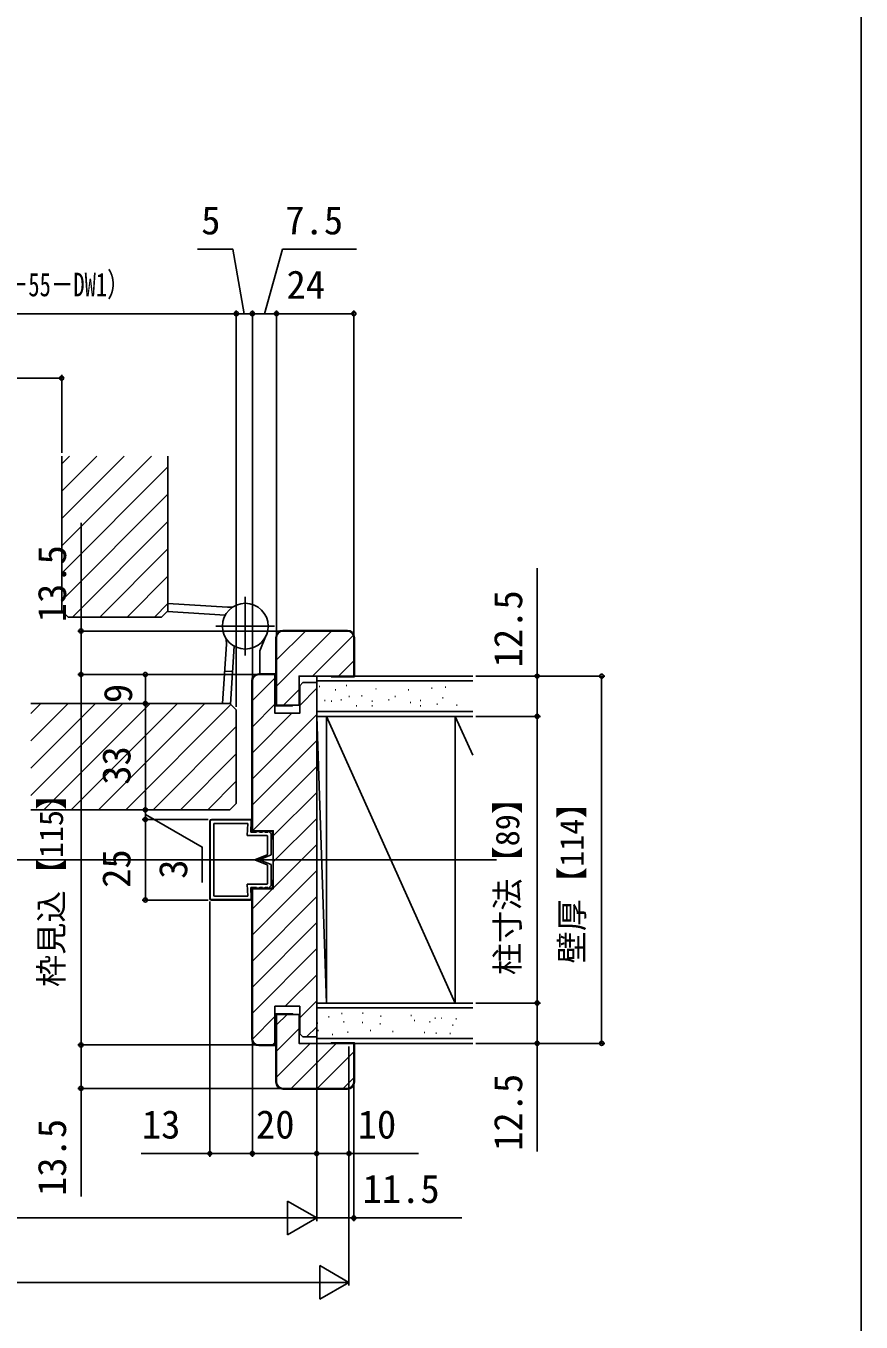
# Model space of a CAD drawing. Units: millimetres, scale not verified. Extents: x -525 to 525, y -783 to 779.
# Drawn here: x 265.7 to 525, y -477.7 to -75.3 of the extents above; entities that cross this region are included whole.
import ezdxf
from ezdxf.enums import TextEntityAlignment as Align

# ---------------------------------------------------------------- set-up
doc = ezdxf.new("R2010")
doc.units = ezdxf.units.MM
doc.header["$LTSCALE"] = 4
for name, color, linetype in [('0-4_YKK_12', 2, 'Continuous'), ('0-5_YKK_13', 4, 'Continuous'), ('0-7_YKK_D', 6, 'Continuous'), ('0-8_YKK_ZWAK', 7, 'Continuous'), ('0-9_YSS_K', 3, 'Continuous'), ('0-A_YSS_KE', 3, 'Continuous')]:
    doc.layers.add(name, color=color, linetype=linetype)
doc.styles.add('ＭＳ ゴシック', font='')
doc.styles.get('ＭＳ ゴシック').set_extended_font_data('MS Gothic')

msp = doc.modelspace()

# ---------------------------------------------------------------- linework, layer by layer
at = {"layer": '0-4_YKK_12'}
for p, q in [((276.799, -208.867), (276.799, -256.867)), ((276.799, -211.282), (279.213, -208.867)), ((276.799, -219.767), (287.698, -208.867)), ((276.799, -228.252), (296.184, -208.867)), ((276.799, -236.738), (304.669, -208.867)), ((309.799, -208.867), (309.799, -256.867)), ((276.799, -245.223), (309.799, -212.223)), ((276.799, -253.708), (309.799, -220.708)), ((280.125, -258.867), (309.799, -229.194)), ((288.61, -258.867), (309.799, -237.679)), ((297.095, -258.867), (309.799, -246.164)), ((333.799, -252.567), (333.799, -270.767)), ((278.799, -258.867), (276.799, -256.867)), ((305.581, -258.867), (309.799, -254.649)), ((307.799, -258.867), (309.799, -256.867)), ((278.799, -258.867), (307.799, -258.867)), ((324.699, -261.667), (342.899, -261.667)), ((267.191, -285.667), (328.999, -285.667)), ((267.191, -288.772), (270.295, -285.667)), ((267.191, -297.257), (278.781, -285.667)), ((267.191, -305.743), (287.266, -285.667)), ((267.191, -314.228), (295.751, -285.667)), ((271.236, -318.667), (304.236, -285.667)), ((279.722, -318.667), (312.722, -285.667)), ((288.207, -318.667), (321.207, -285.667)), ((330.999, -287.667), (328.999, -285.667)), ((296.692, -318.667), (329.345, -286.014)), ((330.999, -316.667), (330.999, -287.667)), ((305.177, -318.667), (330.999, -292.846)), ((313.663, -318.667), (330.999, -301.332)), ((322.148, -318.667), (330.999, -309.817)), ((330.999, -316.667), (328.999, -318.667)), ((267.191, -318.667), (328.999, -318.667)), ((335.299, -321.667), (323.299, -321.667)), ((322.799, -322.167), (322.799, -346.167)), ((335.707, -324.695), (335.798, -322.198)), ((-58.051, -334.167), (411.836, -334.167)), ((335.798, -346.137), (335.707, -343.64)), ((323.299, -346.667), (335.299, -346.667))]:
    msp.add_line(p, q, dxfattribs=at)
for centre, start, end in [((323.299, -322.167), 90, 180), ((335.299, -322.167), 356.55187, 90), ((323.299, -346.167), 180, 270), ((335.299, -346.167), 270, 3.44813)]:
    msp.add_arc(centre, 0.5, start, end, dxfattribs=at)
at = {"layer": '0-5_YKK_13'}
for p, q in [((327.575, -258.251), (309.599, -257.067)), ((328.273, -255.792), (309.799, -254.575)), ((328.242, -255.79), (329.824, -255.784)), ((338.299, -269.271), (340.309, -264.5)), ((327.923, -267.193), (326.706, -285.667)), ((327.921, -267.224), (327.915, -265.642)), ((330.382, -267.891), (329.198, -285.867)), ((338.299, -269.271), (338.299, -276.667)), ((327.37, -275.579), (329.865, -275.744)), ((335.299, -321.817), (323.299, -321.817)), ((322.949, -322.167), (322.949, -346.167)), ((323.999, -345.167), (323.999, -323.167)), ((324.299, -322.867), (334.555, -322.867)), ((334.383, -326.617), (334.555, -322.867)), ((335.499, -325.567), (335.648, -322.189)), ((337.299, -325.567), (335.499, -325.567)), ((338.399, -325.567), (337.399, -325.167)), ((337.399, -325.167), (337.399, -325.567)), ((338.399, -325.567), (339.099, -325.567)), ((340.099, -325.567), (339.099, -325.167)), ((339.099, -325.167), (339.099, -325.567)), ((340.799, -325.567), (340.099, -325.567)), ((340.799, -325.167), (341.799, -326.167)), ((340.799, -325.167), (340.799, -325.567)), ((340.449, -326.617), (334.383, -326.617)), ((340.749, -332.354), (340.749, -326.917)), ((341.799, -332.667), (341.799, -326.167)), ((340.562, -332.632), (336.798, -334.167)), ((341.799, -332.667), (338.122, -334.167)), ((340.562, -335.703), (336.798, -334.167)), ((341.799, -335.667), (338.122, -334.167)), ((340.749, -341.417), (340.749, -335.981)), ((341.799, -342.167), (341.799, -335.667)), ((340.449, -341.717), (334.383, -341.717)), ((334.383, -341.717), (334.555, -345.467)), ((324.299, -345.467), (334.555, -345.467)), ((335.499, -342.767), (335.648, -346.146)), ((337.299, -342.767), (335.499, -342.767)), ((338.399, -342.767), (337.399, -343.167)), ((337.399, -343.167), (337.399, -342.767)), ((338.399, -342.767), (339.099, -342.767)), ((340.099, -342.767), (339.099, -343.167)), ((339.099, -343.167), (339.099, -342.767)), ((340.799, -342.767), (340.099, -342.767)), ((340.799, -343.167), (341.799, -342.167)), ((340.799, -343.167), (340.799, -342.767)), ((335.299, -346.517), (323.299, -346.517))]:
    msp.add_line(p, q, dxfattribs=at)
msp.add_circle((333.799, -261.667), 7.1, dxfattribs=at)
for centre, radius, start, end in [((323.299, -322.167), 0.35, 90, 180), ((335.299, -322.167), 0.35, 356.55187, 90), ((324.299, -323.167), 0.3, 90, 180), ((340.449, -326.917), 0.3, 0, 90), ((340.449, -332.354), 0.3, 292.195, 0), ((340.449, -335.981), 0.3, 0, 67.805), ((340.449, -341.417), 0.3, 270, 0), ((324.299, -345.167), 0.3, 180, 270), ((323.299, -346.167), 0.35, 180, 270), ((335.299, -346.167), 0.35, 270, 3.44813)]:
    msp.add_arc(centre, radius, start, end, dxfattribs=at)
at = {"layer": '0-7_YKK_D'}
for p, q in [((215.999, -164.667), (330.999, -164.667)), ((330.999, -286.667), (330.999, -163.667)), ((330.999, -286.667), (330.999, -163.667)), ((330.999, -164.667), (335.999, -164.667)), ((335.999, -277.667), (335.999, -163.667)), ((335.999, -277.667), (335.999, -163.667)), ((343.499, -164.667), (335.999, -164.667)), ((343.499, -264.166), (343.499, -163.667)), ((343.499, -264.166), (343.499, -163.667)), ((343.499, -164.667), (367.499, -164.667)), ((367.499, -264.166), (367.499, -163.667)), ((78.199, -184.667), (276.799, -184.667)), ((276.799, -207.867), (276.799, -183.667)), ((344.499, -263.166), (281.799, -263.166)), ((336.999, -276.666), (281.799, -276.666)), ((336.999, -276.666), (281.799, -276.666)), ((282.799, -276.666), (282.799, -391.666)), ((336.799, -276.667), (301.799, -276.667)), ((302.799, -285.667), (302.799, -276.667)), ((405.428, -277.167), (445.428, -277.167)), ((405.428, -277.167), (425.428, -277.167)), ((444.428, -277.167), (444.428, -391.167)), ((327.224, -285.667), (301.799, -285.667)), ((326.499, -285.667), (301.799, -285.667)), ((302.799, -318.667), (302.799, -285.667)), ((405.428, -289.667), (425.428, -289.667)), ((405.428, -289.667), (425.428, -289.667)), ((424.428, -289.667), (424.428, -378.667)), ((302.799, -318.669), (302.799, -316.119)), ((320.86, -318.667), (301.799, -318.667)), ((319.86, -318.669), (301.799, -318.669)), ((322.299, -321.667), (301.799, -321.667)), ((322.299, -321.667), (301.799, -321.667)), ((302.799, -321.667), (302.799, -318.669)), ((302.799, -321.667), (302.799, -318.669)), ((302.799, -321.667), (302.799, -324.217)), ((302.799, -321.667), (302.799, -346.667)), ((322.299, -346.667), (301.799, -346.667)), ((322.799, -347.166), (322.799, -426.366)), ((405.427, -378.667), (425.428, -378.667)), ((405.427, -378.667), (425.428, -378.667)), ((355.999, -390.166), (355.999, -446.366)), ((355.999, -390.166), (355.999, -426.366)), ((336.999, -391.666), (281.799, -391.666)), ((336.999, -391.666), (281.799, -391.666)), ((335.999, -390.721), (335.999, -426.366)), ((335.999, -390.721), (335.999, -426.366)), ((355.999, -390.666), (355.999, -446.366)), ((365.999, -392.167), (365.999, -466.366)), ((365.999, -392.167), (365.999, -426.366)), ((405.428, -391.167), (445.428, -391.167)), ((405.428, -391.167), (425.428, -391.167)), ((355.999, -400.165), (355.999, -426.366)), ((344.499, -405.166), (281.799, -405.166)), ((367.499, -404.166), (367.499, -446.366)), ((355.999, -425.366), (335.999, -425.366)), ((355.999, -445.366), (346.905, -440.116)), ((346.905, -440.116), (346.905, -450.616)), ((9.499, -445.366), (345.499, -445.366)), ((355.999, -445.366), (337.812, -445.366)), ((355.999, -445.366), (346.905, -450.616)), ((365.999, -465.366), (356.905, -460.116)), ((356.905, -460.116), (356.905, -470.616)), ((-0.501, -465.366), (355.499, -465.366)), ((365.999, -465.366), (347.812, -465.366)), ((365.999, -465.366), (356.905, -470.616))]:
    msp.add_line(p, q, dxfattribs=at)
for points in [[(333.499, -164.667), (329.951, -144.667), (318.996, -144.667)], [(339.749, -164.667), (345.387, -144.667), (368.341, -144.667)], [(282.799, -276.666), (282.799, -263.166), (282.799, -229.616)], [(424.428, -289.667), (424.428, -277.167), (424.428, -243.617)], [(302.799, -320.168), (320.422, -330.245), (320.422, -341.199)], [(424.428, -378.667), (424.428, -391.167), (424.428, -424.717)], [(282.799, -391.666), (282.799, -405.166), (282.799, -438.716)], [(335.999, -425.366), (322.799, -425.366), (301.521, -425.366)], [(355.999, -425.366), (365.999, -425.366), (387.549, -425.366)], [(355.999, -445.366), (367.499, -445.366), (401.049, -445.366)]]:
    msp.add_lwpolyline(points, dxfattribs=at)
for centre in [(330.999, -164.667), (330.999, -164.667), (335.999, -164.667), (335.999, -164.667), (343.499, -164.667), (343.499, -164.667), (367.499, -164.667), (276.799, -184.667), (282.799, -263.166), (282.799, -276.666), (282.799, -276.666), (302.799, -276.667), (424.428, -277.167), (444.428, -277.167), (302.799, -285.667), (302.799, -285.667), (424.428, -289.667), (424.428, -289.667), (302.799, -318.667), (302.799, -318.669), (302.799, -321.667), (302.799, -321.667), (302.799, -346.667), (424.428, -378.667), (424.428, -378.667), (282.799, -391.666), (282.799, -391.666), (424.428, -391.167), (444.428, -391.167), (282.799, -405.166), (322.799, -425.366), (335.999, -425.366), (335.999, -425.366), (355.999, -425.366), (355.999, -425.366), (365.999, -425.366), (367.499, -445.366)]:
    msp.add_circle(centre, 0.637, dxfattribs=at)
at = {"layer": '0-8_YKK_ZWAK'}
msp.add_lwpolyline([(-525, -783.4), (525, -783.4), (525, 746.6)], dxfattribs=at)
at = {"layer": '0-9_YSS_K'}
for p, q in [((343.499, -272.152), (352.485, -263.166)), ((343.499, -280.235), (360.567, -263.166)), ((354.65, -277.166), (367.366, -264.45)), ((362.732, -277.166), (367.499, -272.399)), ((355.999, -277.166), (404.428, -277.166)), ((355.999, -277.166), (355.999, -289.666)), ((335.999, -284.784), (342.999, -277.784)), ((345.65, -286.166), (350.499, -281.317)), ((350.699, -286.248), (355.999, -280.948)), ((355.999, -278.666), (404.428, -278.666)), ((356.942, -280.365), (356.742, -280.365)), ((361.918, -281.413), (361.718, -281.413)), ((365.323, -280.103), (365.123, -280.103)), ((374.489, -281.151), (374.289, -281.151)), ((384.536, -281.413), (384.336, -281.413)), ((391.869, -280.889), (391.669, -280.889)), ((396.059, -280.627), (395.859, -280.627)), ((358.591, -284.747), (358.391, -284.747)), ((360.64, -284.952), (360.44, -284.952)), ((363.714, -284.542), (363.514, -284.542)), ((366.108, -283.508), (365.908, -283.508)), ((370.066, -283.313), (369.866, -283.313)), ((373.344, -284.952), (373.144, -284.952)), ((378.467, -284.542), (378.267, -284.542)), ((380.476, -283.518), (380.276, -283.518)), ((385.245, -285.362), (385.045, -285.362)), ((388.319, -284.747), (388.119, -284.747)), ((395.286, -283.927), (395.086, -283.927)), ((335.999, -292.866), (342.999, -285.866)), ((335.999, -300.948), (348.281, -288.666)), ((335.999, -309.03), (355.999, -289.03)), ((355.999, -288.166), (404.428, -288.166)), ((355.999, -289.666), (404.428, -289.666)), ((358.999, -289.666), (355.999, -289.666)), ((358.999, -289.666), (398.999, -378.666)), ((358.999, -289.666), (358.999, -378.666)), ((368.465, -286.388), (368.265, -286.388)), ((373.344, -286.386), (373.144, -286.386)), ((388.319, -286.386), (388.119, -286.386)), ((393.44, -285.865), (393.24, -285.865)), ((398.999, -378.666), (398.999, -289.666)), ((398.999, -289.666), (404.428, -301.747)), ((399.589, -286.181), (399.389, -286.181)), ((335.999, -317.113), (355.999, -297.113)), ((336.028, -325.166), (355.999, -305.195)), ((342.499, -326.777), (355.999, -313.277)), ((342.499, -334.859), (355.999, -321.359)), ((342.499, -342.942), (355.999, -329.442)), ((335.999, -357.524), (355.999, -337.524)), ((335.999, -349.442), (342.274, -343.166)), ((335.999, -365.606), (355.999, -345.606)), ((335.999, -373.688), (355.999, -353.688)), ((335.999, -381.77), (355.999, -361.77)), ((346.185, -379.666), (355.999, -369.853)), ((350.699, -383.235), (355.999, -377.935)), ((343.499, -385.47), (346.803, -382.166)), ((404.428, -378.666), (355.999, -378.666)), ((404.428, -380.166), (355.999, -380.166)), ((363.919, -381.872), (363.719, -381.872)), ((370.429, -381.84), (370.229, -381.84)), ((336.007, -389.845), (342.999, -382.853)), ((352.85, -389.166), (355.999, -386.017)), ((356.337, -384.946), (356.137, -384.946)), ((359.821, -382.897), (359.621, -382.897)), ((364.533, -384.536), (364.333, -384.536)), ((370.271, -384.741), (370.071, -384.741)), ((375.803, -385.151), (375.603, -385.151)), ((376.008, -382.692), (375.808, -382.692)), ((385.45, -382.487), (385.25, -382.487)), ((386.475, -384.126), (386.275, -384.126)), ((391.188, -384.536), (390.988, -384.536)), ((392.827, -383.306), (392.627, -383.306)), ((394.876, -383.306), (394.676, -383.306)), ((398.35, -385.571), (398.15, -385.571)), ((399.384, -383.511), (399.184, -383.511)), ((343.499, -393.553), (350.499, -386.553)), ((404.428, -389.666), (355.999, -389.666)), ((356.484, -387.143), (356.284, -387.143)), ((360.936, -388.452), (360.736, -388.452)), ((362.902, -389.515), (362.902, -389.715)), ((365.716, -387.667), (365.516, -387.667)), ((372.786, -387.208), (372.586, -387.208)), ((379.726, -387.47), (379.526, -387.47)), ((389.544, -387.775), (389.344, -387.775)), ((393.178, -387.971), (392.978, -387.971)), ((397.499, -388.059), (397.299, -388.059)), ((342.268, -391.666), (342.999, -390.935)), ((343.499, -401.635), (353.968, -391.166)), ((348.05, -405.166), (362.05, -391.166)), ((404.428, -391.166), (355.999, -391.166)), ((356.132, -405.166), (367.499, -393.799)), ((364.214, -405.166), (367.499, -401.882))]:
    msp.add_line(p, q, dxfattribs=at)
for points in [[(358.999, -289.666), (358.999, -378.666), (355.999, -289.666), (355.999, -378.666)], [(358.999, -378.666), (355.999, -378.666), (355.999, -391.166)]]:
    msp.add_lwpolyline(points, dxfattribs=at)
at = {"layer": '0-A_YSS_KE'}
for p, q in [((365.499, -262.966), (345.499, -262.966)), ((345.499, -263.166), (365.499, -263.166)), ((335.799, -325.067), (335.799, -278.667)), ((345.499, -405.166), (365.499, -405.166)), ((365.499, -405.366), (345.499, -405.366))]:
    msp.add_line(p, q, dxfattribs=at)
for points in [[(343.299, -265.166), (343.299, -286.366), (348.499, -286.366), (348.499, -286.166)], [(350.499, -286.166), (343.499, -286.166), (343.499, -265.166)], [(367.499, -265.166), (367.499, -277.166), (350.499, -277.166), (350.499, -286.166)], [(360.499, -277.166), (360.499, -277.366), (367.699, -277.366), (367.699, -265.166)], [(337.999, -276.466), (343.199, -276.466), (343.199, -283.466), (342.999, -283.466)], [(337.999, -276.666), (342.999, -276.666), (342.999, -288.666), (350.699, -288.666), (350.699, -280.166), (351.699, -279.166), (355.999, -279.166)], [(342.499, -327.866), (342.299, -327.866), (342.299, -325.366), (335.799, -325.366), (335.799, -278.666)], [(335.999, -389.666), (335.999, -343.166), (342.499, -343.166), (342.499, -325.166), (335.999, -325.166), (335.999, -278.666)], [(355.999, -279.166), (355.999, -389.166), (351.699, -389.166), (350.699, -388.166), (350.699, -379.666), (342.999, -379.666), (342.999, -391.666), (337.999, -391.666)], [(342.499, -340.466), (342.299, -340.466), (342.299, -342.966), (335.799, -342.966), (335.799, -389.666)], [(343.299, -403.166), (343.299, -381.966), (348.499, -381.966), (348.499, -382.166)], [(350.499, -382.166), (343.499, -382.166), (343.499, -403.166)], [(367.499, -403.166), (367.499, -391.166), (350.499, -391.166), (350.499, -382.166)], [(337.999, -391.866), (343.199, -391.866), (343.199, -384.866), (342.999, -384.866)], [(360.499, -391.166), (360.499, -390.966), (367.699, -390.966), (367.699, -403.166)]]:
    msp.add_lwpolyline(points, dxfattribs=at)
for centre, radius, start, end in [((345.499, -265.166), 2.2, 90, 180), ((345.499, -265.166), 2, 90, 180), ((365.499, -265.166), 2.2, 360, 90), ((365.499, -265.166), 2, 0, 90), ((337.999, -278.666), 2.2, 90.00001, 179.99999), ((337.999, -278.666), 2, 90.00001, 179.99999), ((337.999, -389.666), 2.2, 180.00001, 269.99999), ((337.999, -389.666), 2, 180.00001, 269.99999), ((345.499, -403.166), 2.2, 180, 270), ((345.499, -403.166), 2, 180, 270), ((365.499, -403.166), 2, 270, 0), ((365.499, -403.166), 2.2, 270, 0)]:
    msp.add_arc(centre, radius, start, end, dxfattribs=at)

# ---------------------------------------------------------------- texts
at = {"layer": '0-7_YKK_D', "style": 'ＭＳ ゴシック'}
for s, p in [('5', (320.11, -142.667)), ('7.5', (346.228, -142.667)), ('24', (346.601, -162.667)), ('13', (301.68, -423.366)), ('20', (337.135, -423.366)), ('10', (368.708, -423.366)), ('11.5', (370.208, -443.366))]:
    msp.add_text(s, height=8.798, dxfattribs=at).set_placement(p, align=Align.BOTTOM_LEFT)
at = {"layer": '0-7_YKK_D', "style": 'ＭＳ ゴシック', "width": 0.7}
msp.add_text('子ドアDW1（W－55－DW1）', height=7.331, dxfattribs=at).set_placement((217.479, -161.456), align=Align.BOTTOM_LEFT)
at = {"layer": '0-7_YKK_D', "style": 'ＭＳ ゴシック'}
for s, height, p in [('13.5', 8.798, (280.799, -260.457)), ('12.5', 8.798, (422.428, -274.458)), ('9', 8.798, (301.299, -285.531)), ('33', 8.798, (300.799, -310.895)), ('枠見込【115】', 7.331, (279.435, -373.683)), ('柱寸法【89】', 7.331, (421.065, -369.991)), ('壁厚【114】', 7.331, (441.065, -366.383)), ('25', 8.798, (300.799, -342.895)), ('3', 8.798, (318.422, -340.086)), ('12.5', 8.798, (422.428, -424.558)), ('13.5', 8.798, (280.799, -438.557))]:
    msp.add_text(s, height=height, rotation=90, dxfattribs=at).set_placement(p, align=Align.BOTTOM_LEFT)

doc.saveas('drawing.dxf')
